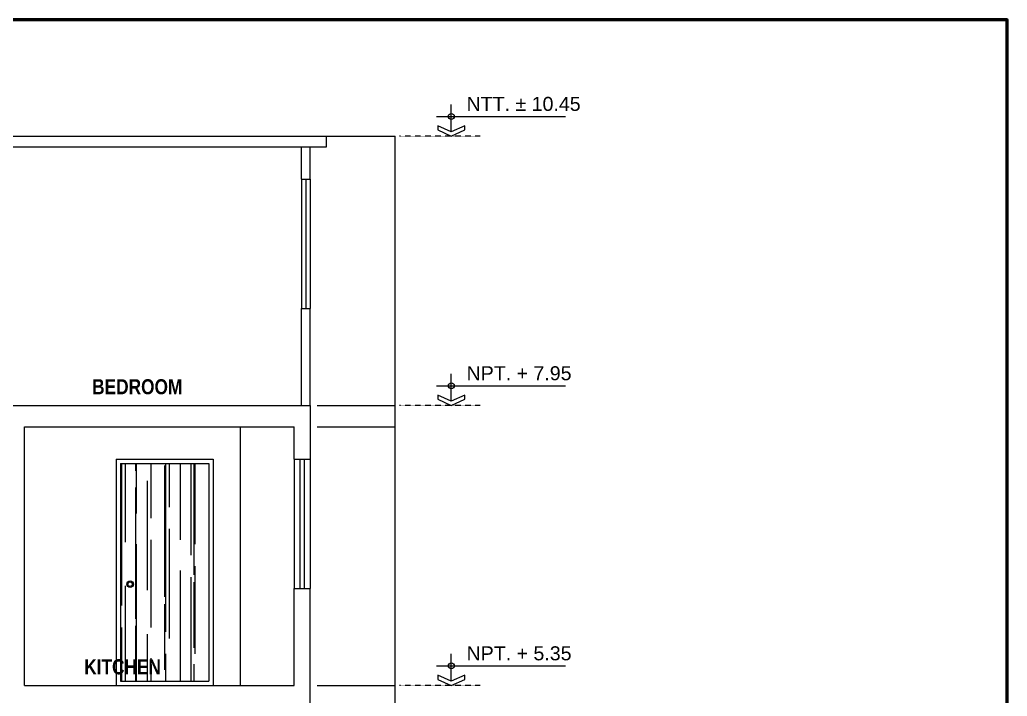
# Model space of a CAD drawing. Header units: millimetres. Extents: x -249630 to 95394, y -188036 to 109963.
# Drawn here: x -55976 to -44522, y 4254 to 12104 of the extents above; entities that cross this region are included whole.
import ezdxf

# ---------------------------------------------------------------- set-up
doc = ezdxf.new("R2010")
doc.units = ezdxf.units.MM
doc.header["$PDMODE"] = 2
doc.linetypes.add('DASHED2', pattern=[9.525, 6.35, -3.175])
for name, color, linetype in [('05', 5, 'Continuous'), ('Layer1', 2, 'Continuous'), ('Layer2', 8, 'Continuous'), ('Layer7', 7, 'Continuous'), ('Layer8', 8, 'Continuous'), ('SUBTITULOS', 90, 'Continuous'), ('VEREDA', 1, 'Continuous')]:
    doc.layers.add(name, color=color, linetype=linetype)
doc.layers.add('MUROS', color=6, linetype='Continuous', lineweight=60)
doc.styles.add('ARIAL', font='arial.ttf', dxfattribs={"height": 0.14})
doc.styles.add('COTAS', font='arial.ttf', dxfattribs={"width": 1.1})
doc.styles.add('SUBTITULOS(E)', font='swisscbi.ttf', dxfattribs={"oblique": 15, "height": 0.2})
doc.dimstyles.new('Copy of COTA1-50', dxfattribs={"dimscale": 0.5, "dimtxt": 0.22, "dimasz": 0.12, "dimexe": 0.08, "dimexo": 0.05, "dimgap": 0.076, "dimtad": 2, "dimtih": 1, "dimtoh": 1, "dimzin": 4, "dimdsep": 46, "dimtxsty": 'COTAS', "dimblk": 'ARCHTICK', "dimcen": -0.1, "dimclrd": 141, "dimclre": 141, "dimclrt": 11, "dimadec": 0, "dimazin": 0, "dimtfac": 1, "dimtix": 1, "dimtmove": 1, "dimatfit": 3, "dimfxl": 1, "dimtolj": 1, "dimtzin": 0, "dimarcsym": 0})

# ---------------------------------------------------------------- blocks, each defined once
blk = doc.blocks.new('_ArchTick')
at = {"color": 0, "linetype": 'ByBlock', "const_width": 0.15}
blk.add_lwpolyline([(-0.5, -0.5), (0.5, 0.5)], dxfattribs=at)
blk = doc.blocks.new('*D196')
at = {"layer": '05', "color": 141, "lineweight": -2, "transparency": 16777216}
for p, q in [((-52528, 4379), (-51621, 4379)), ((-51621, 4129), (-51621, 4379)), ((-52528, 4129), (-51621, 4129))]:
    blk.add_line(p, q, dxfattribs=at)
at = {"layer": 'Defpoints', "color": 0, "transparency": 16777216}
for p in [(-52528, 4379), (-51621, 4379), (-52528, 4129)]:
    blk.add_point(p, dxfattribs=at)
at = {"layer": '05', "color": 141, "lineweight": -2, "transparency": 16777216, "xscale": 0.06, "yscale": 0.06, "zscale": 0.06}
for p, rotation in [((-51621, 4379), 90), ((-51621, 4129), 270)]:
    blk.add_blockref('_ArchTick', p, dxfattribs=dict(at, rotation=rotation))
at = {"layer": '05', "color": 11, "transparency": 16777216, "insert": (-51621, 4254), "char_height": 0.11, "attachment_point": 5, "style": 'COTAS'}
blk.add_mtext('\\A1;250.00', dxfattribs=at)
blk = doc.blocks.new('*D197')
at = {"layer": '05', "color": 141, "lineweight": -2, "transparency": 16777216}
for p, q in [((-52528, 7379), (-51621, 7379)), ((-51621, 4379), (-51621, 7379)), ((-52528, 4379), (-51621, 4379))]:
    blk.add_line(p, q, dxfattribs=at)
at = {"layer": 'Defpoints', "color": 0, "transparency": 16777216}
for p in [(-52528, 7379), (-51621, 7379), (-52528, 4379)]:
    blk.add_point(p, dxfattribs=at)
at = {"layer": '05', "color": 141, "lineweight": -2, "transparency": 16777216, "xscale": 0.06, "yscale": 0.06, "zscale": 0.06}
for p, rotation in [((-51621, 7379), 90), ((-51621, 4379), 270)]:
    blk.add_blockref('_ArchTick', p, dxfattribs=dict(at, rotation=rotation))
at = {"layer": '05', "color": 11, "transparency": 16777216, "insert": (-51621, 5879), "char_height": 0.11, "attachment_point": 5, "style": 'COTAS'}
blk.add_mtext('\\A1;3000.00', dxfattribs=at)
blk = doc.blocks.new('*D198')
at = {"layer": '05', "color": 141, "lineweight": -2, "transparency": 16777216}
for p, q in [((-52528, 7629), (-51621, 7629)), ((-51621, 7379), (-51621, 7629)), ((-52528, 7379), (-51621, 7379))]:
    blk.add_line(p, q, dxfattribs=at)
at = {"layer": 'Defpoints', "color": 0, "transparency": 16777216}
for p in [(-52528, 7629), (-51621, 7629), (-52528, 7379)]:
    blk.add_point(p, dxfattribs=at)
at = {"layer": '05', "color": 141, "lineweight": -2, "transparency": 16777216, "xscale": 0.06, "yscale": 0.06, "zscale": 0.06}
for p, rotation in [((-51621, 7629), 90), ((-51621, 7379), 270)]:
    blk.add_blockref('_ArchTick', p, dxfattribs=dict(at, rotation=rotation))
at = {"layer": '05', "color": 11, "transparency": 16777216, "insert": (-51621, 7504), "char_height": 0.11, "attachment_point": 5, "style": 'COTAS'}
blk.add_mtext('\\A1;250.00', dxfattribs=at)
blk = doc.blocks.new('*D199')
at = {"layer": '05', "color": 141, "lineweight": -2, "transparency": 16777216}
for p, q in [((-52420, 10754), (-51621, 10754)), ((-51621, 7629), (-51621, 10754)), ((-52528, 7629), (-51621, 7629))]:
    blk.add_line(p, q, dxfattribs=at)
at = {"layer": 'Defpoints', "color": 0, "transparency": 16777216}
for p in [(-52420, 10754), (-51621, 10754), (-52528, 7629)]:
    blk.add_point(p, dxfattribs=at)
at = {"layer": '05', "color": 141, "lineweight": -2, "transparency": 16777216, "xscale": 0.06, "yscale": 0.06, "zscale": 0.06}
for p, rotation in [((-51621, 10754), 90), ((-51621, 7629), 270)]:
    blk.add_blockref('_ArchTick', p, dxfattribs=dict(at, rotation=rotation))
at = {"layer": '05', "color": 11, "transparency": 16777216, "insert": (-51621, 9192), "char_height": 0.11, "attachment_point": 5, "style": 'COTAS'}
blk.add_mtext('\\A1;3125.00', dxfattribs=at)
blk = doc.blocks.new('A$C4E7472FC')
for p, q in [((0.196, 0.056), (0.196, 0.418)), ((0, 0.26), (1.71, 0.26))]:
    blk.add_line(p, q)
blk.add_lwpolyline([(0.018, 0.081), (0.196, 0), (0.374, 0.081), (0.374, 0.137), (0.196, 0.056), (0.018, 0.137)], close=True)
blk.add_circle((0.196, 0.26), 0.0392)

msp = doc.modelspace()

# ---------------------------------------------------------------- hatches: boundary and pattern name
at = {"layer": 'Layer2'}
h = msp.add_hatch(dxfattribs=at)
h.set_pattern_fill('AR-RROOF', color=256, scale=10, angle=90, style=0)
h.set_pattern_definition([(90, (-361581.4, -234596.78), (-254, 558.8), [3810, -508, 1270, -254]), (90, (-361708.4, -234258.96), (-337.82, -254), [762, -83.82, 1524, -190.5]), (90, (-361797.3, -234469.78), (-170.18, 1320.8), [2032, -355.6, 1016, -254])])
h.paths.add_polyline_path([(-53782.415, 6954.431), (-54807.415, 6954.431), (-54807.415, 4429.431), (-53782.415, 4429.431)])

# ---------------------------------------------------------------- linework, layer by layer
at = {"layer": '05'}
for p, q in [((-55919.915, 4379.431), (-55919.915, 7379.431)), ((-52794.915, 7004.431), (-52794.915, 7379.431)), ((-52794.915, 4379.431), (-52794.915, 5504.431)), ((-52607.415, 3754.431), (-52607.415, 5504.431))]:
    msp.add_line(p, q, dxfattribs=at)
for points in [[(-56107.415, 7629.431), (-52607.415, 7629.431)], [(-52607.415, 7629.431), (-52607.415, 7004.431)], [(-55919.915, 7379.431), (-52794.915, 7379.431)], [(-52794.915, 7004.431), (-52607.415, 7004.431)], [(-52794.915, 5504.431), (-52607.415, 5504.431)], [(-55919.915, 4379.431), (-52794.915, 4379.431)]]:
    msp.add_lwpolyline(points, dxfattribs=at)
at = {"layer": 'Layer1'}
for p, q in [((-52707.415, 10254.431), (-52707.415, 10629.431)), ((-52607.415, 10254.431), (-52607.415, 10629.431)), ((-52707.415, 7629.431), (-52707.415, 8754.431)), ((-52607.415, 7629.431), (-52607.415, 8754.431))]:
    msp.add_line(p, q, dxfattribs=at)
for points in [[(-68544.915, 10754.431), (-52419.915, 10754.431)], [(-52419.915, 10629.431), (-52419.915, 10754.431)], [(-68544.915, 10629.431), (-52419.915, 10629.431)], [(-52707.415, 10254.431), (-52607.415, 10254.431)], [(-52707.415, 8754.431), (-52607.415, 8754.431)], [(-54857.415, 7004.431), (-54857.415, 4379.431)], [(-54857.415, 7004.431), (-53732.415, 7004.431)], [(-53732.415, 7004.431), (-53732.415, 4379.431)], [(-52794.915, 7004.431), (-52794.915, 5504.431)], [(-52607.415, 7004.431), (-52607.415, 5504.431)]]:
    msp.add_lwpolyline(points, dxfattribs=at)
at = {"layer": 'Layer2'}
msp.add_lwpolyline([(-53419.915, 7379.431), (-53419.915, 4379.431)], dxfattribs=at)
at = {"layer": 'Layer8', "color": 8, "linetype": 'DASHED2', "ltscale": 0.02}
for p, q in [((-50635.398, 10754.431), (-51570.86, 10754.431)), ((-50635.398, 10754.431), (-51570.86, 10754.431)), ((-50635.398, 7629.431), (-51570.86, 7629.431)), ((-50635.398, 7629.431), (-51570.86, 7629.431)), ((-50635.398, 4379.431), (-51570.86, 4379.431)), ((-50635.398, 4379.431), (-51570.86, 4379.431))]:
    msp.add_line(p, q, dxfattribs=at)
at = {"layer": 'Layer8'}
msp.add_lwpolyline([(-52657.415, 10254.431), (-52657.415, 8754.431)], dxfattribs=at)
at = {"layer": 'MUROS'}
msp.add_lwpolyline([(-100852.68, -25395.954), (-44521.546, -25395.954), (-44521.546, 12104.046), (-100852.68, 12104.046)], close=True, dxfattribs=at)
at = {"layer": 'VEREDA'}
for points in [[(-52707.415, 10254.431), (-52707.415, 8754.431)], [(-52607.415, 10254.431), (-52607.415, 8754.431)], [(-52726.165, 7004.431), (-52726.165, 5504.431)], [(-52676.165, 7004.431), (-52676.165, 5504.431)], [(-54807.415, 6954.431), (-53782.415, 6954.431)], [(-54807.415, 6954.431), (-54807.415, 4429.431)], [(-53782.415, 6954.431), (-53782.415, 4429.431)], [(-54807.415, 4429.431), (-53782.415, 4429.431)]]:
    msp.add_lwpolyline(points, dxfattribs=at)
for radius in [38.456, 25.956]:
    msp.add_circle((-54696.408, 5554.431), radius, dxfattribs=at)

# ---------------------------------------------------------------- block references
at = {"layer": 'Layer7', "xscale": 875.0000000000568, "yscale": 875.0000000000568, "zscale": 875.0000000000568}
for p in [(-51141.655, 10754.431), (-51141.655, 7629.431), (-51141.655, 4379.431)]:
    msp.add_blockref('A$C4E7472FC', p, dxfattribs=at)

# ---------------------------------------------------------------- texts
at = {"layer": 'Layer7', "style": 'ARIAL'}
for s, p in [('NTT. %%P 10.45', (-50793.028, 11046.442)), ('NPT. + 7.95', (-50793.028, 7921.442)), ('NPT. + 5.35', (-50793.028, 4671.442))]:
    msp.add_text(s, height=162.5, dxfattribs=at).set_placement(p)
at = {"layer": 'SUBTITULOS', "linetype": 'ByBlock', "style": 'SUBTITULOS(E)'}
for s, p in [('BEDROOM', (-55136.495, 7758.456)), ('KITCHEN', (-55228.654, 4508.456))]:
    msp.add_text(s, height=175, dxfattribs=at).set_placement(p)

# ---------------------------------------------------------------- dimensions: what is measured, and where the dimension line sits
at = {"layer": '05'}
for base, p1, p2, picture, middle in [((-51620.86, 10754.431), (-52527.699, 7629.431), (-52419.915, 10754.431), '*D199', (-51620.524, 9191.931)), ((-51620.86, 7629.431), (-52527.699, 7379.431), (-52527.699, 7629.431), '*D198', (-51620.57, 7504.431)), ((-51620.86, 7379.431), (-52527.699, 4379.431), (-52527.699, 7379.431), '*D197', (-51620.524, 5879.431)), ((-51620.86, 4379.431), (-52527.699, 4129.431), (-52527.699, 4379.431), '*D196', (-51620.57, 4254.431))]:
    dim = msp.add_linear_dim(base=base, p1=p1, p2=p2, angle=90, dimstyle='Copy of COTA1-50', dxfattribs=at)
    dim.commit()
    dim.dimension.update_dxf_attribs({"geometry": picture, "text_midpoint": middle})

doc.saveas('drawing.dxf')
